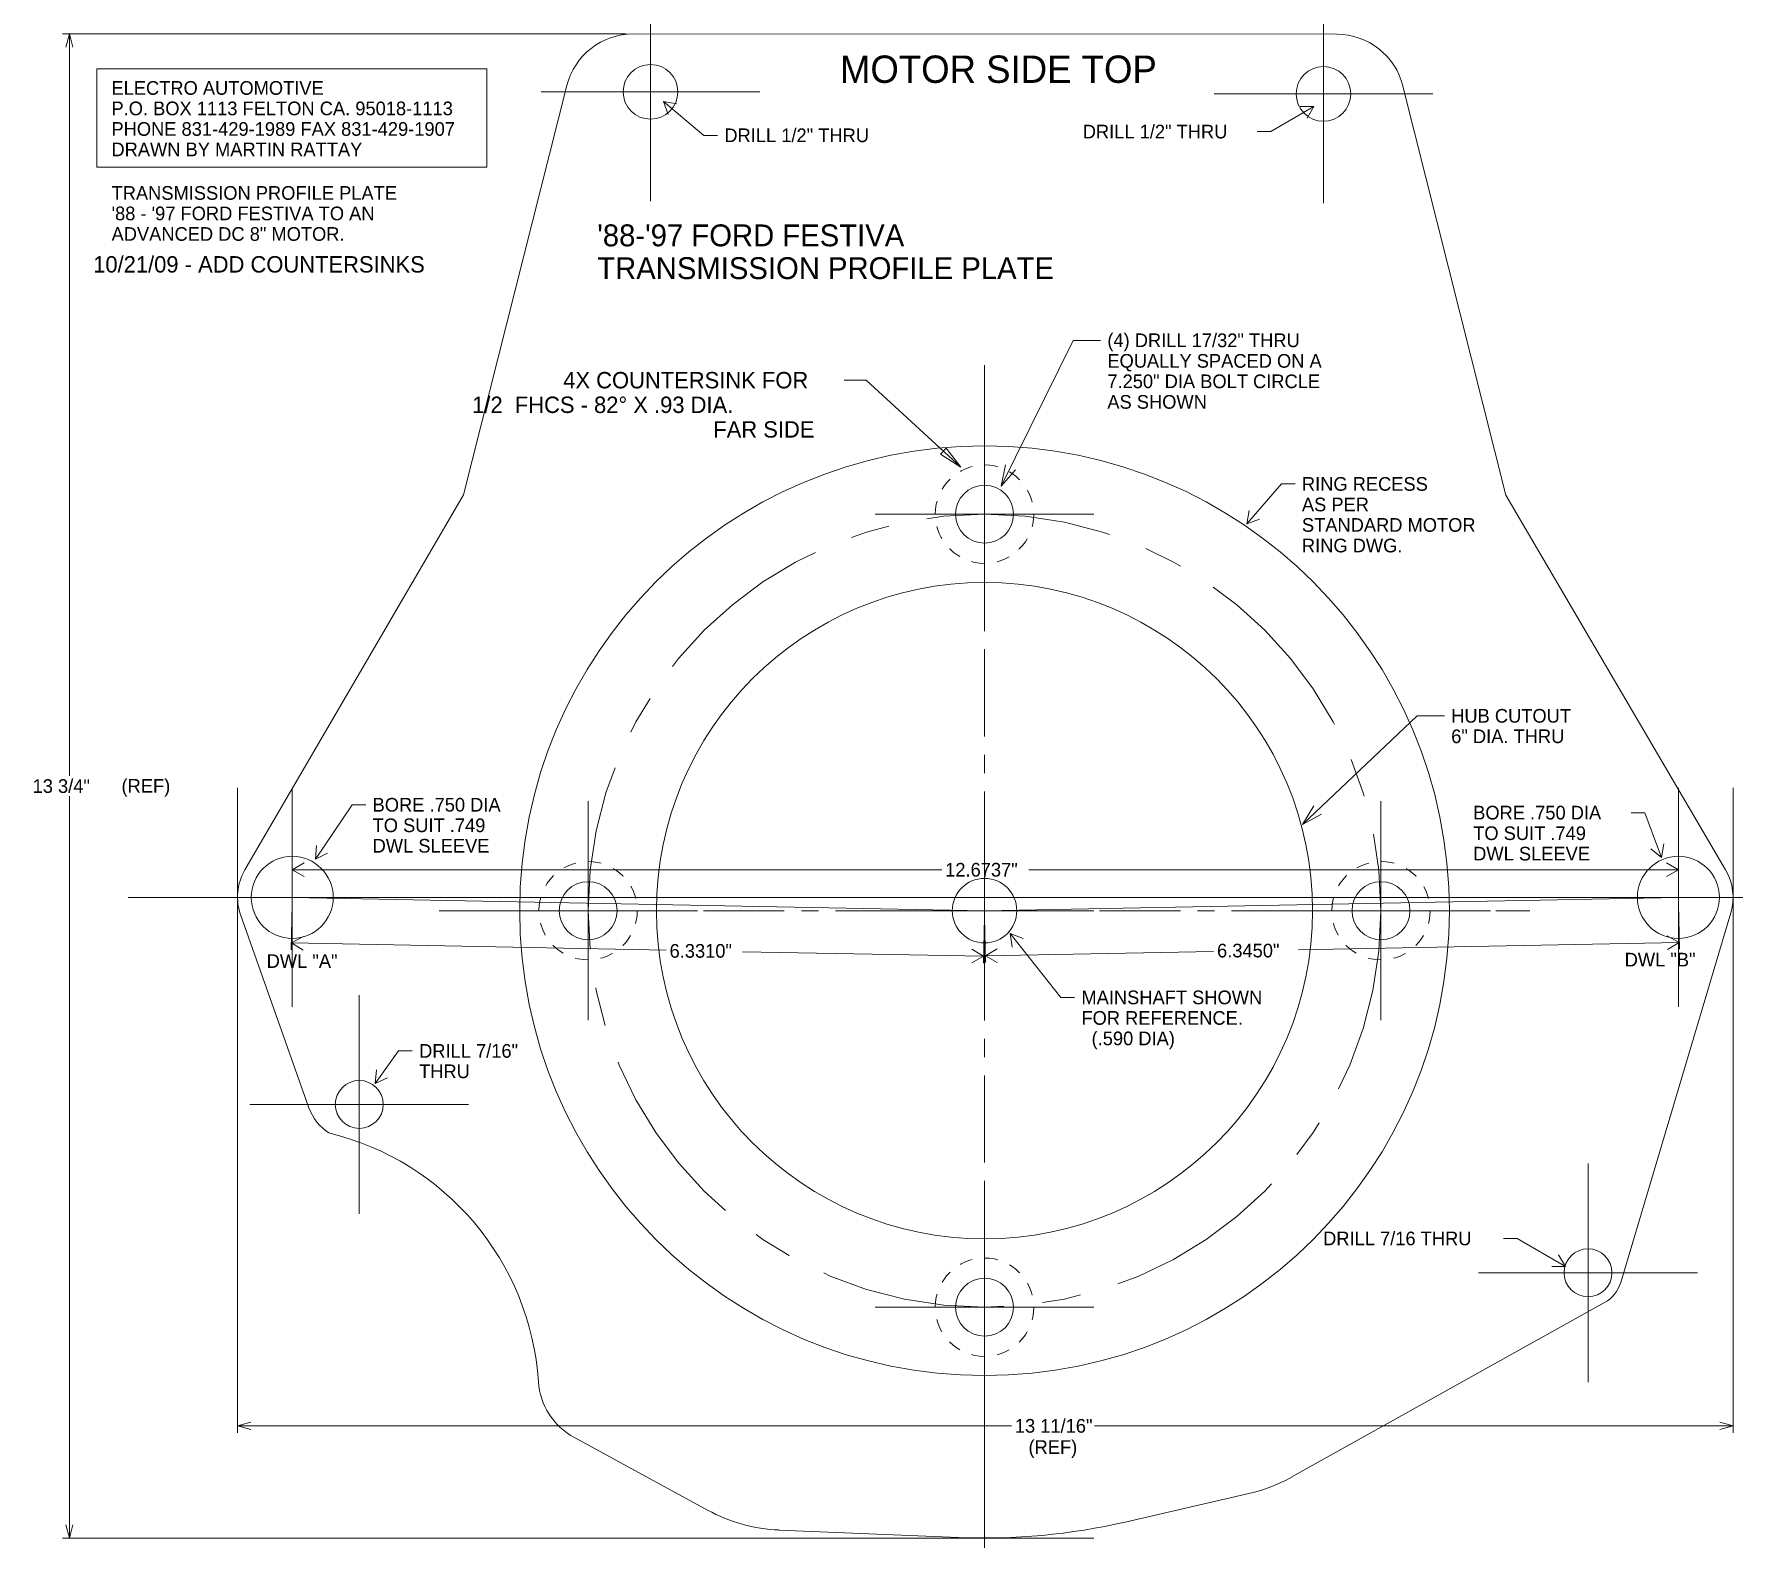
# Model space of a CAD drawing. Header units: inches. Extents: x -8.7 to 6.8, y -5.7 to 8.
import ezdxf

# ---------------------------------------------------------------- set-up
doc = ezdxf.new("R2010")
doc.units = ezdxf.units.IN
doc.header["$MEASUREMENT"] = 0
doc.header["$PDMODE"] = 2
doc.header["$PDSIZE"] = -2
doc.linetypes.add('CENTERD', pattern=[0.4844, 0.2969, -0.0625, 0.0625, -0.0625])
doc.linetypes.add('HIDDEND', pattern=[0.334, 0.167, -0.167])
doc.layers.add('Default', color=7, linetype='Continuous')
doc.layers.add('DIMENSIONS', color=7, linetype='Continuous')
doc.styles.add('ENGINEER', font='ENGINEER.SHX', dxfattribs={"height": 0.2})
doc.styles.add('MAIN', font='MAIN.SHX', dxfattribs={"height": 0.2})

msp = doc.modelspace()

# ---------------------------------------------------------------- linework, layer by layer
at = {"layer": 'Default', "color": 7, "linetype": 'Continuous', "lineweight": 0}
for p, q in [((-3.213, 8.015), (3.22, 8.012)), ((-3.819, 7.543), (-4.763, 3.803)), ((3.826, 7.539), (4.767, 3.798)), ((-6.762, 0.374), (-4.763, 3.803)), ((6.775, 0.375), (4.767, 3.798)), ((-6.801, -0.045), (-6.177, -1.802)), ((6.823, -0.021), (5.818, -3.399)), ((2.81, -5.177), (5.67, -3.583)), ((-3.754, -4.814), (-2.533, -5.48)), ((2.417, -5.329), (1.287, -5.589)), ((-0.239, -5.73), (-1.877, -5.662))]:
    msp.add_line(p, q, dxfattribs=at)
for centre, radius in [((-3.054, 7.486), 0.25), ((3.099, 7.467), 0.25), ((0, 3.625), 0.265), ((-6.33, 0.122), 0.375), ((6.344, 0.122), 0.375), ((-3.625, 0), 0.265), ((3.625, 0), 0.265), ((-5.717, -1.771), 0.219), ((5.518, -3.31), 0.219), ((0, -3.625), 0.265)]:
    msp.add_circle(centre, radius, dxfattribs=at)
at = {"layer": 'Default', "color": 7, "linetype": 'Continuous', "lineweight": 5}
for radius in [4.25, 3]:
    msp.add_circle((0, 0), radius, dxfattribs=at)
at = {"layer": 'Default', "color": 1, "linetype": 'HIDDEND', "lineweight": 0, "ltscale": 0.706858}
for centre in [(0, 3.625), (-3.625, 0), (3.625, 0), (0, -3.625)]:
    msp.add_circle(centre, 0.45, dxfattribs=at)
at = {"layer": 'Default', "color": 7, "linetype": 'CENTERD', "lineweight": 5, "ltscale": 5.694137}
msp.add_circle((0, 0), 3.625, dxfattribs=at)
at = {"layer": 'Default', "color": 7, "linetype": 'Continuous', "lineweight": 0}
for centre, radius, start, end in [((-3.213, 7.39), 0.625, 89.9734, 165.8323), ((3.22, 7.387), 0.625, 14.1149, 89.9734), ((-6.33, 0.122), 0.5, 149.7645, 199.564), ((6.344, 0.122), 0.5, 343.4317, 30.3981), ((-5.748, -1.65), 0.455, 199.564, 237.0449), ((-6.586, -4.474), 2.513, 3.8252, 76.418), ((5.518, -3.31), 0.312, 299.1305, 343.4317), ((-3.455, -4.265), 0.625, 183.8252, 241.3905), ((2.08, -3.867), 1.5, 282.9674, 299.1305), ((-1.814, -4.163), 1.5, 241.3905, 267.6125), ((0, 0), 5.735, 267.6125, 282.9674)]:
    msp.add_arc(centre, radius, start, end, dxfattribs=at)
for p in [(-3.054, 7.486), (-3.054, 7.486), (3.099, 7.467), (3.099, 7.467), (0, 3.625), (-6.33, 0.122), (-3.625, 0), (0, 0), (3.625, 0), (6.344, 0.122), (-5.717, -1.771), (-5.717, -1.771), (5.518, -3.31), (0, -3.625)]:
    msp.add_point(p, dxfattribs=at)
at = {"layer": 'DIMENSIONS', "color": 7, "linetype": 'Continuous', "lineweight": 0}
for p, q in [((-3.276, 8.015), (-8.431, 8.015)), ((-8.368, 8.015), (-8.4, 7.894)), ((-8.368, 8.015), (-8.335, 7.894)), ((-8.368, 1.234), (-8.368, 8.015)), ((-2.936, 7.398), (-2.567, 7.088)), ((-2.936, 7.398), (-2.813, 7.376)), ((-2.936, 7.398), (-2.893, 7.28)), ((3.011, 7.352), (2.617, 7.122)), ((3.011, 7.352), (2.886, 7.352)), ((3.011, 7.352), (2.949, 7.244)), ((-2.567, 7.088), (-2.442, 7.088)), ((2.617, 7.122), (2.492, 7.122)), ((2.397, 3.538), (2.714, 3.901)), ((2.714, 3.901), (2.839, 3.901)), ((2.397, 3.538), (2.421, 3.66)), ((2.397, 3.538), (2.515, 3.578)), ((-8.368, -5.735), (-8.368, 1.046)), ((-6.118, 0.471), (-5.783, 0.968)), ((-5.783, 0.968), (-5.658, 0.968)), ((6.038, 0.896), (5.913, 0.896)), ((6.189, 0.487), (6.038, 0.896)), ((-6.118, 0.471), (-6.109, 0.596)), ((-6.118, 0.471), (-6.006, 0.526)), ((6.189, 0.487), (6.092, 0.567)), ((6.189, 0.487), (6.21, 0.61)), ((-6.33, 0.185), (-6.33, 0.438)), ((-6.33, 0.375), (-6.222, 0.437)), ((-6.33, 0.375), (-6.222, 0.312)), ((-6.33, 0.375), (-0.391, 0.375)), ((0.405, 0.375), (6.344, 0.375)), ((6.344, 0.375), (6.236, 0.437)), ((6.344, 0.375), (6.236, 0.312)), ((6.344, 0.185), (6.344, 0.438)), ((-6.83, 0.059), (-6.83, -4.773)), ((-6.331, 0.059), (-6.339, -0.358)), ((-6.33, 0.122), (6.344, 0.122)), ((0, 0), (-6.33, 0.122)), ((0, 0), (0, 0.122)), ((6.344, 0.122), (0, 0)), ((0, 0), (0, 0.122)), ((6.345, 0.059), (6.353, -0.353)), ((6.844, 0.059), (6.844, -4.773)), ((-0.001, -0.063), (-0.009, -0.48)), ((0.001, -0.063), (0.009, -0.475)), ((-6.338, -0.295), (-6.228, -0.235)), ((-6.338, -0.295), (-6.231, -0.36)), ((-6.338, -0.295), (-2.911, -0.361)), ((0.235, -0.209), (0.698, -0.793)), ((0.235, -0.209), (0.352, -0.255)), ((0.235, -0.209), (0.254, -0.332)), ((2.872, -0.357), (6.352, -0.29)), ((6.352, -0.29), (6.242, -0.23)), ((6.352, -0.29), (6.245, -0.355)), ((-2.213, -0.375), (-0.008, -0.417)), ((-0.008, -0.417), (-0.117, -0.477)), ((-0.008, -0.417), (-0.115, -0.352)), ((0.008, -0.412), (0.115, -0.348)), ((0.008, -0.412), (2.095, -0.372)), ((0.008, -0.412), (0.117, -0.473)), ((0.698, -0.793), (0.823, -0.793)), ((-5.573, -1.58), (-5.358, -1.281)), ((-5.358, -1.281), (-5.233, -1.281)), ((-5.573, -1.58), (-5.56, -1.456)), ((-5.573, -1.58), (-5.459, -1.529)), ((4.869, -2.996), (4.744, -2.996)), ((5.311, -3.253), (4.869, -2.996)), ((5.311, -3.253), (5.186, -3.253)), ((5.311, -3.253), (5.249, -3.145)), ((-6.83, -4.71), (-6.709, -4.677)), ((-6.83, -4.71), (-6.709, -4.742)), ((-6.83, -4.71), (0.246, -4.71)), ((1.006, -4.71), (6.844, -4.71)), ((6.844, -4.71), (6.723, -4.677)), ((6.844, -4.71), (6.723, -4.742)), ((-0.063, -5.735), (-8.431, -5.735)), ((-8.368, -5.735), (-8.4, -5.614)), ((-8.368, -5.735), (-8.335, -5.614))]:
    msp.add_line(p, q, dxfattribs=at)
at = {"layer": 'DIMENSIONS', "color": 7, "linetype": 'Continuous', "lineweight": 5}
for p, q in [((-8.116, 7.697), (-4.55, 7.697)), ((-8.116, 6.797), (-8.116, 7.697)), ((-4.55, 7.697), (-4.55, 6.797)), ((-4.55, 6.797), (-8.116, 6.797)), ((0.152, 3.88), (0.811, 5.214)), ((0.811, 5.214), (1.061, 5.214)), ((0.152, 3.88), (0.191, 4.076)), ((0.152, 3.88), (0.284, 4.031)), ((2.906, 0.788), (3.955, 1.782)), ((3.955, 1.782), (4.205, 1.782)), ((2.906, 0.788), (3.01, 0.958)), ((2.906, 0.788), (3.082, 0.883))]:
    msp.add_line(p, q, dxfattribs=at)
at = {"layer": 'DIMENSIONS', "color": 7, "linetype": 'CENTERD', "lineweight": 0, "ltscale": 2.680177}
msp.add_line((0, 4.986), (0, -5.735), dxfattribs=at)
at = {"layer": 'DIMENSIONS', "color": 1, "linetype": 'Continuous', "lineweight": 0}
for p, q in [((-1.082, 4.85), (-1.282, 4.85)), ((-0.217, 4.054), (-1.082, 4.85)), ((-0.402, 4.173), (-0.35, 4.229)), ((-0.217, 4.054), (-0.35, 4.229)), ((-0.217, 4.054), (-0.402, 4.173))]:
    msp.add_line(p, q, dxfattribs=at)
at = {"layer": 'DIMENSIONS', "color": 7, "linetype": 'CENTERD', "lineweight": 0, "ltscale": 2.492855}
msp.add_line((-4.986, 0), (4.986, 0), dxfattribs=at)
at = {"layer": 'DIMENSIONS', "color": 7, "linetype": 'Continuous', "lineweight": 0}
msp.add_circle((0, 0), 0.295, dxfattribs=at)
for p in [(-6.83, 0.122), (0, 0), (6.844, 0.122), (0, -5.735)]:
    msp.add_point(p, dxfattribs=at)

# ---------------------------------------------------------------- texts
at = {"layer": 'DIMENSIONS', "color": 7, "linetype": 'Continuous', "lineweight": 0, "style": 'ENGINEER'}
for s, height, p in [('MOTOR SIDE TOP', 0.25, (-1.322, 7.568)), ('DRILL 1/2" THRU', 0.125, (-2.379, 7.026)), ('DRILL 1/2" THRU', 0.125, (0.898, 7.06)), ('TRANSMISSION PROFILE PLATE ', 0.125, (-7.982, 6.499)), ("'88 - '97 FORD FESTIVA TO AN", 0.125, (-7.982, 6.312)), ('ADVANCED DC 8" MOTOR.', 0.125, (-7.982, 6.124)), ("'88-'97 FORD FESTIVA", 0.2, (-3.541, 6.074)), ('TRANSMISSION PROFILE PLATE', 0.2, (-3.541, 5.774)), ('RING RECESS', 0.125, (2.902, 3.839)), ('AS PER ', 0.125, (2.902, 3.651)), ('STANDARD MOTOR', 0.125, (2.902, 3.464)), ('RING DWG.', 0.125, (2.902, 3.276)), ('13 3/4"', 0.125, (-8.704, 1.077)), ('(REF)', 0.125, (-7.891, 1.079)), ('BORE .750 DIA ', 0.125, (-5.595, 0.906)), ('BORE .750 DIA', 0.125, (4.468, 0.834)), ('TO SUIT .749 ', 0.125, (-5.595, 0.718)), ('DWL SLEEVE ', 0.125, (-5.595, 0.531)), ('TO SUIT .749', 0.125, (4.468, 0.646)), ('DWL SLEEVE', 0.125, (4.468, 0.459)), ('12.6737"', 0.125, (-0.36, 0.312)), ('6.3310"', 0.125, (-2.88, -0.43)), ('6.3450"', 0.125, (2.126, -0.427)), ('DWL "A"', 0.125, (-6.564, -0.523)), ('DWL "B"', 0.125, (5.853, -0.51)), ('MAINSHAFT SHOWN', 0.125, (0.886, -0.855)), ('FOR REFERENCE.', 0.125, (0.886, -1.043)), ('DRILL 7/16" ', 0.125, (-5.17, -1.344)), ('  (.590 DIA)', 0.125, (0.886, -1.23)), ('THRU', 0.125, (-5.17, -1.531)), ('DRILL 7/16 THRU', 0.125, (3.096, -3.059)), ('13 11/16"', 0.125, (0.277, -4.772)), ('(REF)', 0.125, (0.402, -4.966))]:
    msp.add_text(s, height=height, dxfattribs=at).set_placement(p)
at = {"layer": 'DIMENSIONS', "color": 7, "linetype": 'Continuous', "lineweight": 5, "style": 'ENGINEER'}
for s, p in [('ELECTRO AUTOMOTIVE', (-7.983, 7.459)), ('P.O. BOX 1113 FELTON CA. 95018-1113', (-7.983, 7.272)), ('PHONE 831-429-1989 FAX 831-429-1907', (-7.983, 7.084)), ('DRAWN BY MARTIN RATTAY', (-7.983, 6.897)), ('(4) DRILL 17/32" THRU ', (1.123, 5.152)), ('EQUALLY SPACED ON A', (1.123, 4.964)), ('7.250" DIA BOLT CIRCLE', (1.123, 4.777)), ('AS SHOWN', (1.123, 4.589)), ('HUB CUTOUT', (4.267, 1.719)), ('6" DIA. THRU', (4.267, 1.532))]:
    msp.add_text(s, height=0.125, dxfattribs=at).set_placement(p)
at = {"layer": 'DIMENSIONS', "color": 1, "linetype": 'Continuous', "lineweight": 0, "style": 'MAIN'}
for s, p in [('10/21/09 - ADD COUNTERSINKS', (-8.15, 5.834)), ('4X COUNTERSINK FOR', (-3.852, 4.775)), ('1/2  FHCS - 82%%d X .93 DIA.', (-4.685, 4.55)), ('FAR SIDE', (-2.48, 4.325))]:
    msp.add_text(s, height=0.15, dxfattribs=at).set_placement(p)

doc.saveas('drawing.dxf')
